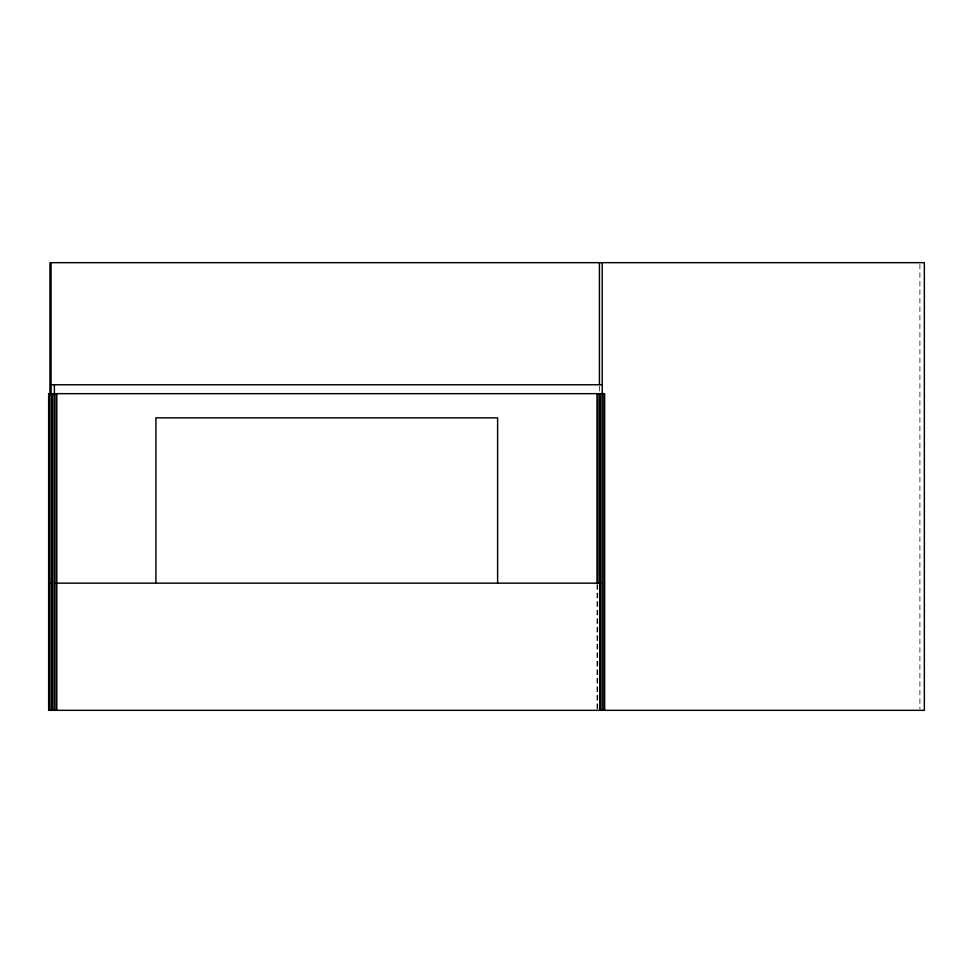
<?xml version="1.0" encoding="UTF-8"?>
<svg xmlns="http://www.w3.org/2000/svg" width="973" height="973" viewBox="0 0 973 973"><rect width="100%" height="100%" fill="white"/><g stroke="black" fill="none" stroke-linecap="round" stroke-linejoin="round"><path stroke-width="0.73" stroke-dasharray="4.87 3.65" d="M919.899 264.194L919.899 708.806M599.429 386.245L599.429 392.18M597.726 584.566L597.726 708.806M597.008 584.566L597.008 708.806"/><path stroke-width="1.46" d="M51.07 384.761L602.226 384.761M51.07 583.155L51.983 583.155M55.595 583.155L600.718 583.155M604.647 710.326L604.647 393.664L48.65 393.664L48.65 710.326L924.35 710.326L924.35 262.674L49.927 262.674L49.927 394.697M603.929 393.664L603.929 710.326M602.226 262.674L602.226 710.326M600.523 393.664L600.523 710.326M599.806 393.664L599.806 710.326M599.429 262.674L599.429 384.067M599.429 393.664L599.429 583.058M597.726 393.664L597.726 583.058M597.008 393.664L597.008 583.058M497.617 583.155L497.617 417.831L155.911 417.831L155.911 583.155M56.787 393.664L56.787 710.326M56.081 393.664L56.081 710.326M54.379 384.761L54.379 710.326M52.664 393.664L52.664 710.326M51.958 393.664L51.91 710.326M51.07 262.674L51.07 710.326M49.368 393.664L49.368 710.326"/></g></svg>
